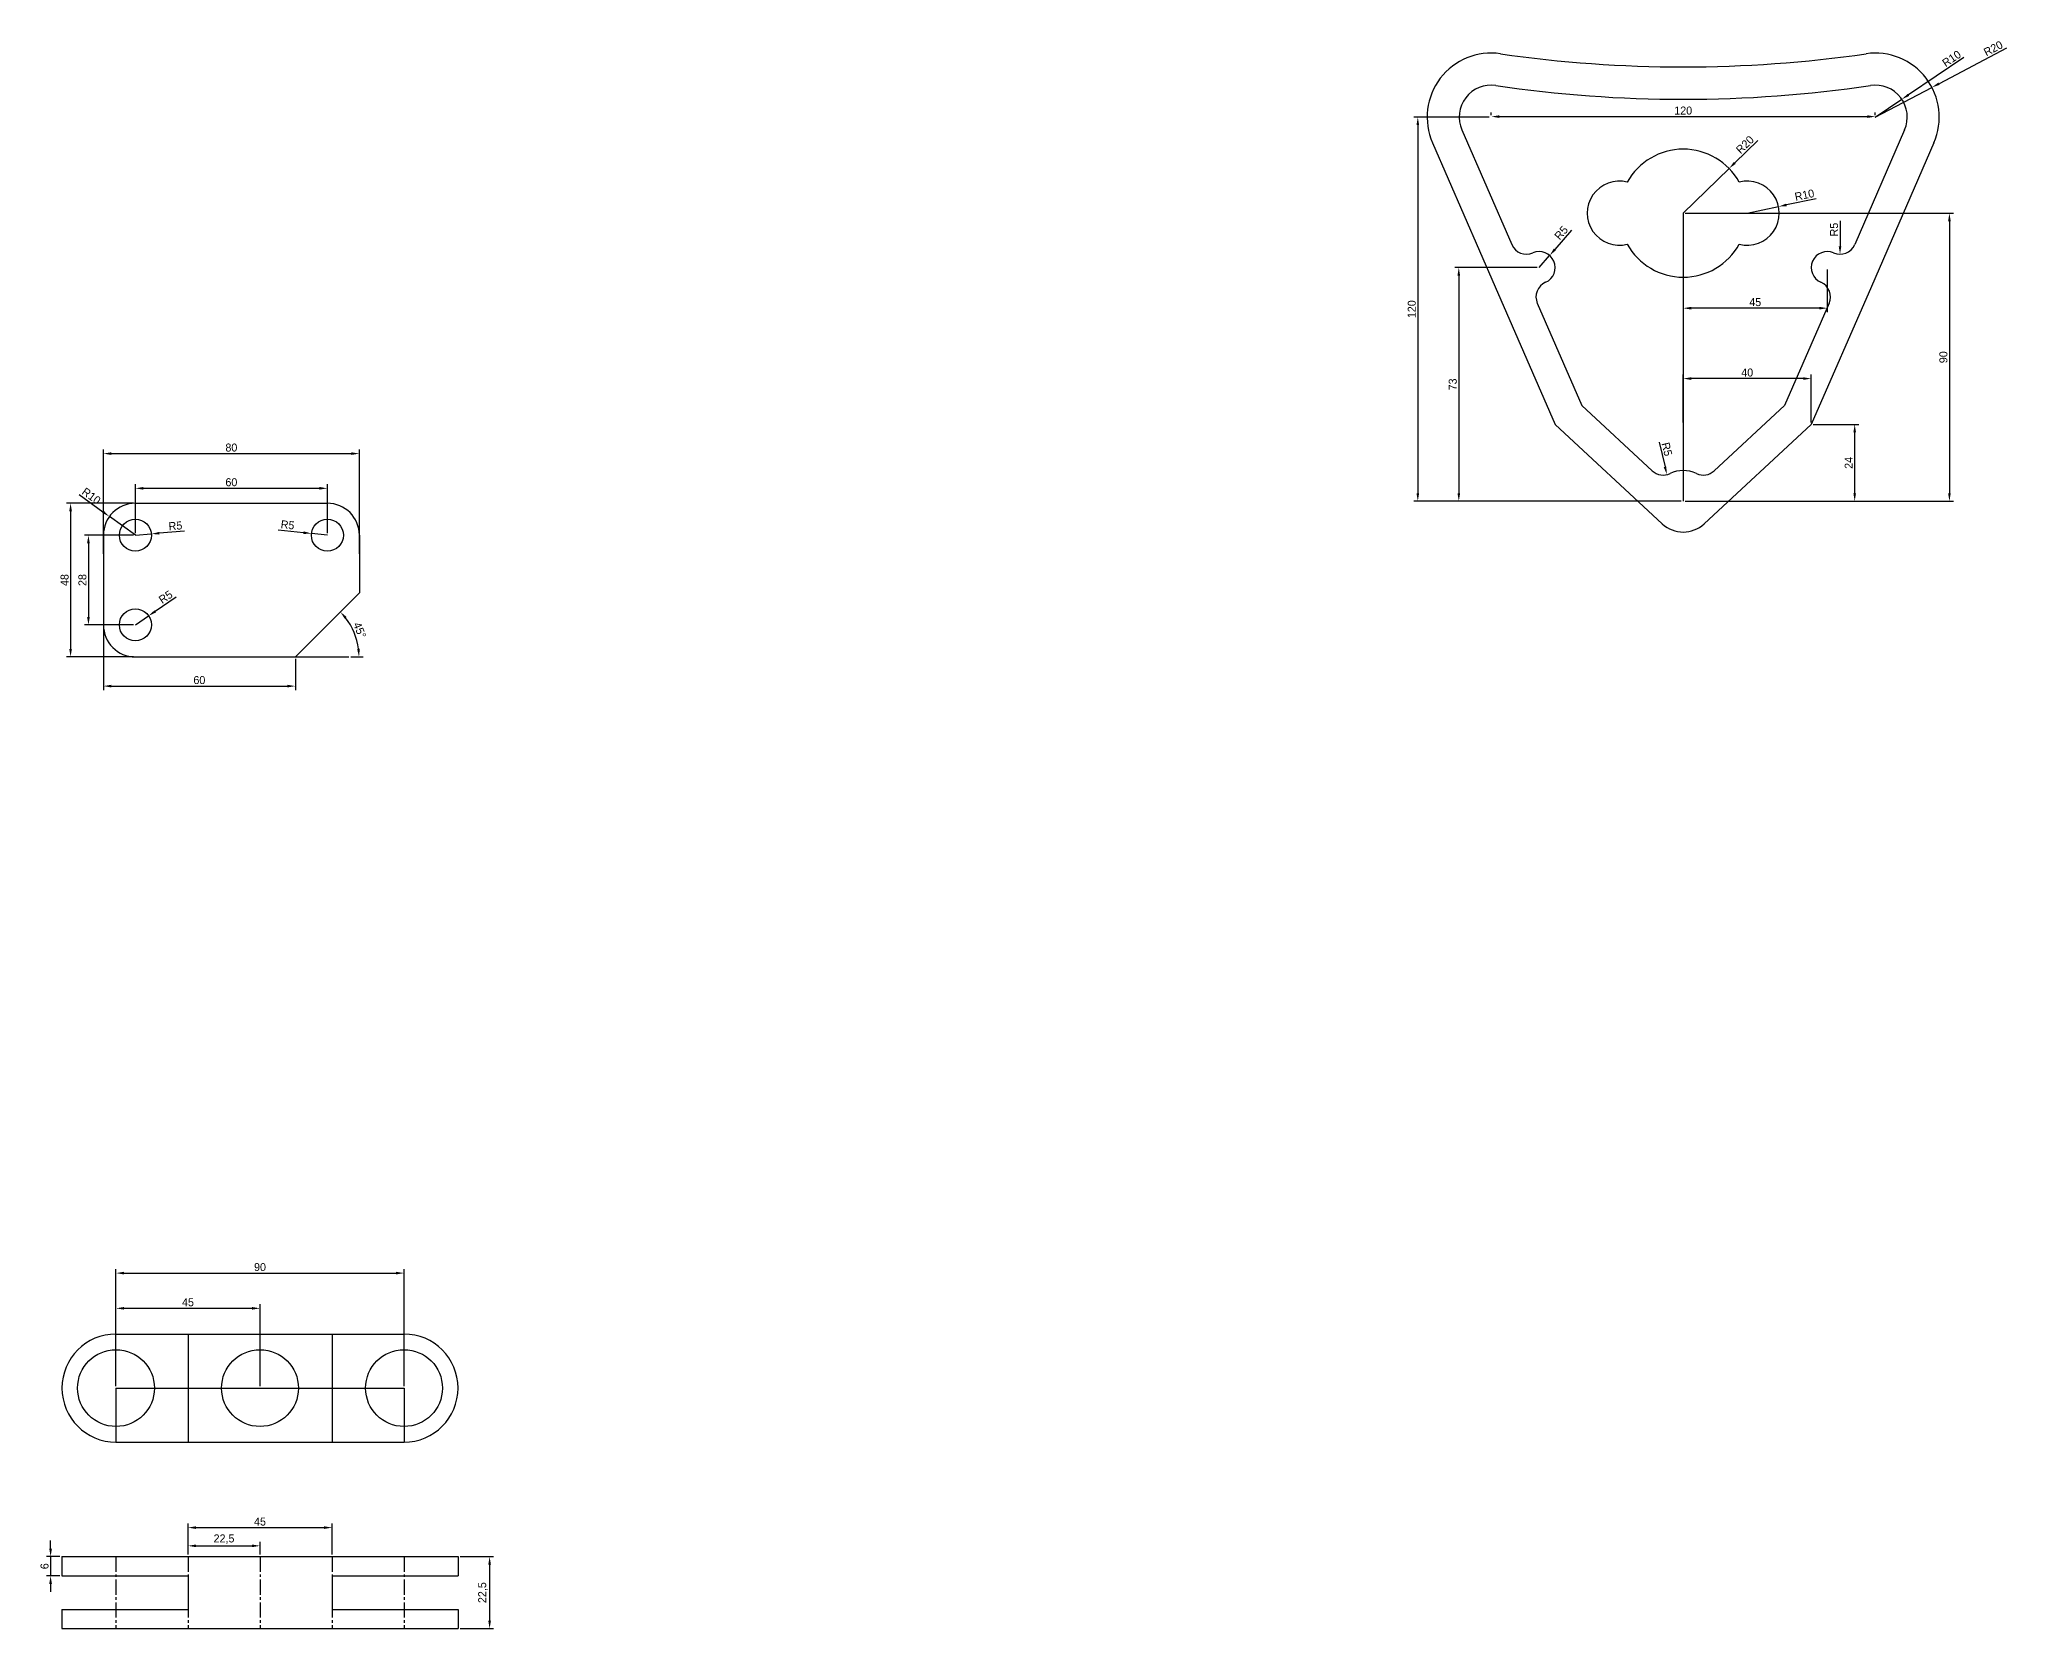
# Model space of a CAD drawing. Header units: millimetres. Extents: x -11614 to -3042, y 13178 to 15416.
# Drawn here: x -5839 to -5225, y 13410 to 13906 of the extents above; entities that cross this region are included whole.
import ezdxf

# ---------------------------------------------------------------- set-up
doc = ezdxf.new("R2010")
doc.units = ezdxf.units.MM
doc.header["$LTSCALE"] = 0.5
doc.header["$PDMODE"] = 34
doc.linetypes.add('CENTER2', pattern=[28.575, 19.05, -3.175, 3.175, -3.175])
doc.dimstyles.new('ISO-25', dxfattribs={"dimtxt": 2.5, "dimasz": 2.5, "dimexe": 1.25, "dimexo": 0.625, "dimtad": 1, "dimtxsty": 'Standard', "dimcen": 2.5, "dimadec": 0, "dimazin": 0, "dimtfac": 1, "dimtmove": 0, "dimatfit": 3, "dimfxl": 1, "dimarcsym": 0})

# ---------------------------------------------------------------- blocks, each defined once
blk = doc.blocks.new('*D184')
at = {"color": 0, "linetype": 'Continuous', "lineweight": -2, "transparency": 16777216}
for p, q in [((-5385.79, 13882.76), (-5385.79, 13883.56)), ((-5383.29, 13882.31), (-5268.29, 13882.31)), ((-5265.79, 13882.76), (-5265.79, 13883.56))]:
    blk.add_line(p, q, dxfattribs=at)
at = {"color": 0, "linetype": 'Continuous', "transparency": 16777216}
for points in [[(-5383.29, 13882.73), (-5383.29, 13881.9), (-5385.79, 13882.31)], [(-5268.29, 13882.73), (-5268.29, 13881.9), (-5265.79, 13882.31)]]:
    blk.add_solid(points, dxfattribs=at)
at = {"layer": 'Defpoints', "color": 0, "linetype": 'Continuous', "transparency": 16777216}
for p in [(-5385.79, 13882.14), (-5265.79, 13882.31), (-5265.79, 13882.14)]:
    blk.add_point(p, dxfattribs=at)
at = {"color": 0, "linetype": 'Continuous', "transparency": 16777216, "insert": (-5325.79, 13884.19), "char_height": 2.5, "attachment_point": 5}
blk.add_mtext('120', dxfattribs=at)
blk = doc.blocks.new('*D185')
at = {"color": 0, "linetype": 'Continuous', "lineweight": -2, "transparency": 16777216}
for p, q in [((-5386.41, 13882.14), (-5409.97, 13882.14)), ((-5408.72, 13879.64), (-5408.72, 13764.64)), ((-5326.41, 13762.14), (-5409.97, 13762.14))]:
    blk.add_line(p, q, dxfattribs=at)
at = {"color": 0, "linetype": 'Continuous', "transparency": 16777216}
for points in [[(-5409.14, 13879.64), (-5408.31, 13879.64), (-5408.72, 13882.14)], [(-5409.14, 13764.64), (-5408.31, 13764.64), (-5408.72, 13762.14)]]:
    blk.add_solid(points, dxfattribs=at)
at = {"layer": 'Defpoints', "color": 0, "linetype": 'Continuous', "transparency": 16777216}
for p in [(-5385.79, 13882.14), (-5408.72, 13762.14), (-5325.79, 13762.14)]:
    blk.add_point(p, dxfattribs=at)
at = {"color": 0, "linetype": 'Continuous', "transparency": 16777216, "insert": (-5410.6, 13822.14), "char_height": 2.5, "attachment_point": 5, "rotation": 90}
blk.add_mtext('120', dxfattribs=at)
blk = doc.blocks.new('*D186')
at = {"color": 0, "linetype": 'Continuous', "lineweight": -2, "transparency": 16777216}
for p, q in [((-5371.41, 13835.14), (-5397.16, 13835.14)), ((-5395.91, 13832.64), (-5395.91, 13764.64)), ((-5326.41, 13762.14), (-5397.16, 13762.14))]:
    blk.add_line(p, q, dxfattribs=at)
at = {"color": 0, "linetype": 'Continuous', "transparency": 16777216}
for points in [[(-5396.33, 13832.64), (-5395.5, 13832.64), (-5395.91, 13835.14)], [(-5396.33, 13764.64), (-5395.5, 13764.64), (-5395.91, 13762.14)]]:
    blk.add_solid(points, dxfattribs=at)
at = {"layer": 'Defpoints', "color": 0, "linetype": 'Continuous', "transparency": 16777216}
for p in [(-5370.79, 13835.14), (-5395.91, 13762.14), (-5325.79, 13762.14)]:
    blk.add_point(p, dxfattribs=at)
at = {"color": 0, "linetype": 'Continuous', "transparency": 16777216, "insert": (-5397.79, 13798.64), "char_height": 2.5, "attachment_point": 5, "rotation": 90}
blk.add_mtext('73', dxfattribs=at)
blk = doc.blocks.new('*D187')
at = {"color": 0, "linetype": 'Continuous', "lineweight": -2, "transparency": 16777216}
for p, q in [((-5285.16, 13786.14), (-5270.97, 13786.14)), ((-5272.22, 13764.64), (-5272.22, 13783.64)), ((-5325.16, 13762.14), (-5270.97, 13762.14))]:
    blk.add_line(p, q, dxfattribs=at)
at = {"color": 0, "linetype": 'Continuous', "transparency": 16777216}
for points in [[(-5272.63, 13783.64), (-5271.8, 13783.64), (-5272.22, 13786.14)], [(-5272.63, 13764.64), (-5271.8, 13764.64), (-5272.22, 13762.14)]]:
    blk.add_solid(points, dxfattribs=at)
at = {"layer": 'Defpoints', "color": 0, "linetype": 'Continuous', "transparency": 16777216}
for p in [(-5285.79, 13786.14), (-5272.22, 13786.14), (-5325.79, 13762.14)]:
    blk.add_point(p, dxfattribs=at)
at = {"color": 0, "linetype": 'Continuous', "transparency": 16777216, "insert": (-5274.09, 13774.14), "char_height": 2.5, "attachment_point": 5, "rotation": 90}
blk.add_mtext('24', dxfattribs=at)
blk = doc.blocks.new('*D188')
at = {"color": 0, "linetype": 'Continuous', "lineweight": -2, "transparency": 16777216}
for p, q in [((-5325.79, 13786.76), (-5325.79, 13801.71)), ((-5288.29, 13800.46), (-5323.29, 13800.46)), ((-5285.79, 13786.76), (-5285.79, 13801.71))]:
    blk.add_line(p, q, dxfattribs=at)
at = {"color": 0, "linetype": 'Continuous', "transparency": 16777216}
for points in [[(-5323.29, 13800.88), (-5323.29, 13800.05), (-5325.79, 13800.46)], [(-5288.29, 13800.88), (-5288.29, 13800.05), (-5285.79, 13800.46)]]:
    blk.add_solid(points, dxfattribs=at)
at = {"layer": 'Defpoints', "color": 0, "linetype": 'Continuous', "transparency": 16777216}
for p in [(-5325.79, 13800.46), (-5325.79, 13786.14), (-5285.79, 13786.14)]:
    blk.add_point(p, dxfattribs=at)
at = {"color": 0, "linetype": 'Continuous', "transparency": 16777216, "insert": (-5305.79, 13802.34), "char_height": 2.5, "attachment_point": 5}
blk.add_mtext('40', dxfattribs=at)
blk = doc.blocks.new('*D189')
at = {"color": 0, "linetype": 'Continuous', "lineweight": -2, "transparency": 16777216}
for p, q in [((-5325.79, 13834.51), (-5325.79, 13821.21)), ((-5280.79, 13834.51), (-5280.79, 13821.21)), ((-5283.29, 13822.46), (-5323.29, 13822.46))]:
    blk.add_line(p, q, dxfattribs=at)
at = {"color": 0, "linetype": 'Continuous', "transparency": 16777216}
for points in [[(-5323.29, 13822.88), (-5323.29, 13822.04), (-5325.79, 13822.46)], [(-5283.29, 13822.88), (-5283.29, 13822.04), (-5280.79, 13822.46)]]:
    blk.add_solid(points, dxfattribs=at)
at = {"layer": 'Defpoints', "color": 0, "linetype": 'Continuous', "transparency": 16777216}
for p in [(-5325.79, 13835.14), (-5280.79, 13835.14), (-5325.79, 13822.46)]:
    blk.add_point(p, dxfattribs=at)
at = {"color": 0, "linetype": 'Continuous', "transparency": 16777216, "insert": (-5303.29, 13824.34), "char_height": 2.5, "attachment_point": 5}
blk.add_mtext('45', dxfattribs=at)
blk = doc.blocks.new('*D190')
at = {"color": 0, "linetype": 'Continuous', "lineweight": -2, "transparency": 16777216}
for p, q in [((-5302.52, 13874.83), (-5309.68, 13867.85)), ((-5325.79, 13852.14), (-5311.47, 13866.1))]:
    blk.add_line(p, q, dxfattribs=at)
at = {"color": 0, "linetype": 'Continuous', "transparency": 16777216}
blk.add_solid([(-5309.97, 13868.14), (-5309.38, 13867.55), (-5311.47, 13866.1)], dxfattribs=at)
at = {"layer": 'Defpoints', "color": 0, "linetype": 'Continuous', "transparency": 16777216}
for p in [(-5311.47, 13866.1), (-5325.79, 13852.14)]:
    blk.add_point(p, dxfattribs=at)
at = {"color": 0, "linetype": 'Continuous', "transparency": 16777216, "insert": (-5306.51, 13873.55), "char_height": 2.5, "attachment_point": 5, "rotation": 44.27091}
blk.add_mtext('R20', dxfattribs=at)
blk = doc.blocks.new('*D191')
at = {"color": 0, "linetype": 'Continuous', "lineweight": -2, "transparency": 16777216}
for p, q in [((-5284.27, 13856.67), (-5293.55, 13854.71)), ((-5305.79, 13852.14), (-5296, 13854.2))]:
    blk.add_line(p, q, dxfattribs=at)
at = {"color": 0, "linetype": 'Continuous', "transparency": 16777216}
blk.add_solid([(-5293.64, 13855.12), (-5293.47, 13854.31), (-5296, 13854.2)], dxfattribs=at)
at = {"layer": 'Defpoints', "color": 0, "linetype": 'Continuous', "transparency": 16777216}
for p in [(-5305.79, 13852.14), (-5296, 13854.2)]:
    blk.add_point(p, dxfattribs=at)
at = {"color": 0, "linetype": 'Continuous', "transparency": 16777216, "insert": (-5287.91, 13857.82), "char_height": 2.5, "attachment_point": 5, "rotation": 11.87938}
blk.add_mtext('R10', dxfattribs=at)
blk = doc.blocks.new('*D192')
at = {"color": 0, "linetype": 'Continuous', "lineweight": -2, "transparency": 16777216}
for p, q in [((-5238.12, 13900.73), (-5255.41, 13889.11)), ((-5265.79, 13882.14), (-5257.49, 13887.72))]:
    blk.add_line(p, q, dxfattribs=at)
at = {"color": 0, "linetype": 'Continuous', "transparency": 16777216}
blk.add_solid([(-5255.64, 13889.46), (-5255.18, 13888.77), (-5257.49, 13887.72)], dxfattribs=at)
at = {"layer": 'Defpoints', "color": 0, "linetype": 'Continuous', "transparency": 16777216}
for p in [(-5257.49, 13887.72), (-5265.79, 13882.14)]:
    blk.add_point(p, dxfattribs=at)
at = {"color": 0, "linetype": 'Continuous', "transparency": 16777216, "insert": (-5241.93, 13900.43), "char_height": 2.5, "attachment_point": 5, "rotation": 33.89906}
blk.add_mtext('R10', dxfattribs=at)
blk = doc.blocks.new('*D193')
at = {"color": 0, "linetype": 'Continuous', "lineweight": -2, "transparency": 16777216}
for p, q in [((-5224.73, 13903.7), (-5245.87, 13892.6)), ((-5265.79, 13882.14), (-5248.08, 13891.44))]:
    blk.add_line(p, q, dxfattribs=at)
at = {"color": 0, "linetype": 'Continuous', "transparency": 16777216}
blk.add_solid([(-5246.06, 13892.97), (-5245.67, 13892.23), (-5248.08, 13891.44)], dxfattribs=at)
at = {"layer": 'Defpoints', "color": 0, "linetype": 'Continuous', "transparency": 16777216}
for p in [(-5248.08, 13891.44), (-5265.79, 13882.14)]:
    blk.add_point(p, dxfattribs=at)
at = {"color": 0, "linetype": 'Continuous', "transparency": 16777216, "insert": (-5228.93, 13903.61), "char_height": 2.5, "attachment_point": 5, "rotation": 27.70526}
blk.add_mtext('R20', dxfattribs=at)
blk = doc.blocks.new('*D194')
at = {"color": 0, "linetype": 'Continuous', "lineweight": -2, "transparency": 16777216}
blk.add_line((-5276.8, 13849.73), (-5276.8, 13841.81), dxfattribs=at)
at = {"color": 0, "linetype": 'Continuous', "transparency": 16777216}
blk.add_solid([(-5277.21, 13841.81), (-5276.38, 13841.81), (-5276.8, 13839.31)], dxfattribs=at)
at = {"layer": 'Defpoints', "color": 0, "linetype": 'Continuous', "transparency": 16777216}
for p in [(-5276.8, 13844.31), (-5276.8, 13839.31)]:
    blk.add_point(p, dxfattribs=at)
at = {"color": 0, "linetype": 'Continuous', "transparency": 16777216, "insert": (-5278.67, 13847.02), "char_height": 2.5, "attachment_point": 5, "rotation": 90}
blk.add_mtext('R5', dxfattribs=at)
blk = doc.blocks.new('*D195')
at = {"color": 0, "linetype": 'Continuous', "lineweight": -2, "transparency": 16777216}
blk.add_line((-5333.35, 13780.59), (-5331.48, 13772.9), dxfattribs=at)
at = {"color": 0, "linetype": 'Continuous', "transparency": 16777216}
blk.add_solid([(-5331.08, 13772.99), (-5331.89, 13772.8), (-5330.89, 13770.47)], dxfattribs=at)
at = {"layer": 'Defpoints', "color": 0, "linetype": 'Continuous', "transparency": 16777216}
for p in [(-5332.07, 13775.33), (-5330.89, 13770.47)]:
    blk.add_point(p, dxfattribs=at)
at = {"color": 0, "linetype": 'Continuous', "transparency": 16777216, "insert": (-5330.89, 13778.4), "char_height": 2.5, "attachment_point": 5, "rotation": 283.66115}
blk.add_mtext('R5', dxfattribs=at)
blk = doc.blocks.new('*D196')
at = {"color": 0, "linetype": 'Continuous', "lineweight": -2, "transparency": 16777216}
for p, q in [((-5360.72, 13846.82), (-5365.89, 13840.82)), ((-5370.79, 13835.14), (-5367.52, 13838.93))]:
    blk.add_line(p, q, dxfattribs=at)
at = {"color": 0, "linetype": 'Continuous', "transparency": 16777216}
blk.add_solid([(-5366.21, 13841.09), (-5365.57, 13840.55), (-5367.52, 13838.93)], dxfattribs=at)
at = {"layer": 'Defpoints', "color": 0, "linetype": 'Continuous', "transparency": 16777216}
for p in [(-5367.52, 13838.93), (-5370.79, 13835.14)]:
    blk.add_point(p, dxfattribs=at)
at = {"color": 0, "linetype": 'Continuous', "transparency": 16777216, "insert": (-5363.91, 13845.99), "char_height": 2.5, "attachment_point": 5, "rotation": 49.24409}
blk.add_mtext('R5', dxfattribs=at)
blk = doc.blocks.new('*D197')
at = {"color": 0, "linetype": 'Continuous', "lineweight": -2, "transparency": 16777216}
for p, q in [((-5325.16, 13852.14), (-5241.36, 13852.14)), ((-5242.61, 13849.64), (-5242.61, 13764.64)), ((-5325.16, 13762.14), (-5241.36, 13762.14))]:
    blk.add_line(p, q, dxfattribs=at)
at = {"color": 0, "linetype": 'Continuous', "transparency": 16777216}
for points in [[(-5243.03, 13849.64), (-5242.2, 13849.64), (-5242.61, 13852.14)], [(-5243.03, 13764.64), (-5242.2, 13764.64), (-5242.61, 13762.14)]]:
    blk.add_solid(points, dxfattribs=at)
at = {"layer": 'Defpoints', "color": 0, "linetype": 'Continuous', "transparency": 16777216}
for p in [(-5325.79, 13852.14), (-5325.79, 13762.14), (-5242.61, 13762.14)]:
    blk.add_point(p, dxfattribs=at)
at = {"color": 0, "linetype": 'Continuous', "transparency": 16777216, "insert": (-5244.49, 13807.14), "char_height": 2.5, "attachment_point": 5, "rotation": 90}
blk.add_mtext('90', dxfattribs=at)
blk = doc.blocks.new('*D245')
at = {"color": 0, "linetype": 'Continuous', "lineweight": -2, "ltscale": 0.5, "transparency": 16777216}
for p, q in [((-5796.67, 13732.19), (-5803.22, 13727.74)), ((-5809.42, 13723.52), (-5805.28, 13726.33))]:
    blk.add_line(p, q, dxfattribs=at)
at = {"color": 0, "linetype": 'Continuous', "ltscale": 0.5, "transparency": 16777216}
blk.add_solid([(-5803.45, 13728.08), (-5802.98, 13727.39), (-5805.28, 13726.33)], dxfattribs=at)
at = {"layer": 'Defpoints', "color": 0, "linetype": 'Continuous', "ltscale": 0.5, "transparency": 16777216}
for p in [(-5805.28, 13726.33), (-5809.42, 13723.52)]:
    blk.add_point(p, dxfattribs=at)
at = {"color": 0, "linetype": 'Continuous', "ltscale": 0.5, "transparency": 16777216, "insert": (-5799.96, 13732.22), "char_height": 2.5, "attachment_point": 5, "rotation": 34.20288}
blk.add_mtext('R5', dxfattribs=at)
blk = doc.blocks.new('*D242')
at = {"color": 0, "linetype": 'Continuous', "lineweight": -2, "ltscale": 0.5, "transparency": 16777216}
for p, q in [((-5809.42, 13751.52), (-5804.44, 13751.94)), ((-5794.06, 13752.81), (-5801.95, 13752.15))]:
    blk.add_line(p, q, dxfattribs=at)
at = {"color": 0, "linetype": 'Continuous', "ltscale": 0.5, "transparency": 16777216}
blk.add_solid([(-5801.98, 13752.56), (-5801.91, 13751.73), (-5804.44, 13751.94)], dxfattribs=at)
at = {"layer": 'Defpoints', "color": 0, "linetype": 'Continuous', "ltscale": 0.5, "transparency": 16777216}
for p in [(-5809.42, 13751.52), (-5804.44, 13751.94)]:
    blk.add_point(p, dxfattribs=at)
at = {"color": 0, "linetype": 'Continuous', "ltscale": 0.5, "transparency": 16777216, "insert": (-5796.91, 13754.45), "char_height": 2.5, "attachment_point": 5, "rotation": 4.77927}
blk.add_mtext('R5', dxfattribs=at)
blk = doc.blocks.new('*D243')
at = {"color": 0, "linetype": 'Continuous', "lineweight": -2, "ltscale": 0.5, "transparency": 16777216}
for p, q in [((-5764.75, 13753.18), (-5756.88, 13752.33)), ((-5749.42, 13751.52), (-5754.39, 13752.06))]:
    blk.add_line(p, q, dxfattribs=at)
at = {"color": 0, "linetype": 'Continuous', "ltscale": 0.5, "transparency": 16777216}
blk.add_solid([(-5756.83, 13752.74), (-5756.92, 13751.91), (-5754.39, 13752.06)], dxfattribs=at)
at = {"layer": 'Defpoints', "color": 0, "linetype": 'Continuous', "ltscale": 0.5, "transparency": 16777216}
for p in [(-5754.39, 13752.06), (-5749.42, 13751.52)]:
    blk.add_point(p, dxfattribs=at)
at = {"color": 0, "linetype": 'Continuous', "ltscale": 0.5, "transparency": 16777216, "insert": (-5761.85, 13754.75), "char_height": 2.5, "attachment_point": 5, "rotation": 353.8429}
blk.add_mtext('R5', dxfattribs=at)
blk = doc.blocks.new('*D244')
at = {"color": 0, "linetype": 'Continuous', "lineweight": -2, "ltscale": 0.5, "transparency": 16777216}
for p, q in [((-5826.98, 13764.22), (-5819.55, 13758.85)), ((-5809.42, 13751.52), (-5817.52, 13757.38))]:
    blk.add_line(p, q, dxfattribs=at)
at = {"color": 0, "linetype": 'Continuous', "ltscale": 0.5, "transparency": 16777216}
blk.add_solid([(-5819.3, 13759.18), (-5819.79, 13758.51), (-5817.52, 13757.38)], dxfattribs=at)
at = {"layer": 'Defpoints', "color": 0, "linetype": 'Continuous', "ltscale": 0.5, "transparency": 16777216}
for p in [(-5817.52, 13757.38), (-5809.42, 13751.52)]:
    blk.add_point(p, dxfattribs=at)
at = {"color": 0, "linetype": 'Continuous', "ltscale": 0.5, "transparency": 16777216, "insert": (-5823.18, 13763.78), "char_height": 2.5, "attachment_point": 5, "rotation": 324.12961}
blk.add_mtext('R10', dxfattribs=at)
blk = doc.blocks.new('*D246')
at = {"color": 0, "linetype": 'Continuous', "lineweight": -2, "ltscale": 0.5, "transparency": 16777216}
for p, q in [((-5809.42, 13752.15), (-5809.42, 13767.43)), ((-5806.92, 13766.18), (-5751.92, 13766.18)), ((-5749.42, 13752.15), (-5749.42, 13767.43))]:
    blk.add_line(p, q, dxfattribs=at)
at = {"color": 0, "linetype": 'Continuous', "ltscale": 0.5, "transparency": 16777216}
for points in [[(-5806.92, 13766.6), (-5806.92, 13765.76), (-5809.42, 13766.18)], [(-5751.92, 13766.6), (-5751.92, 13765.76), (-5749.42, 13766.18)]]:
    blk.add_solid(points, dxfattribs=at)
at = {"layer": 'Defpoints', "color": 0, "linetype": 'Continuous', "ltscale": 0.5, "transparency": 16777216}
for p in [(-5749.42, 13766.18), (-5809.42, 13751.52), (-5749.42, 13751.52)]:
    blk.add_point(p, dxfattribs=at)
at = {"color": 0, "linetype": 'Continuous', "ltscale": 0.5, "transparency": 16777216, "insert": (-5779.42, 13768.06), "char_height": 2.5, "attachment_point": 5}
blk.add_mtext('60', dxfattribs=at)
blk = doc.blocks.new('*D247')
at = {"color": 0, "linetype": 'Continuous', "lineweight": -2, "ltscale": 0.5, "transparency": 16777216}
for p, q in [((-5819.42, 13745.73), (-5819.42, 13778.28)), ((-5816.92, 13777.03), (-5741.92, 13777.03)), ((-5739.42, 13745.73), (-5739.42, 13778.28))]:
    blk.add_line(p, q, dxfattribs=at)
at = {"color": 0, "linetype": 'Continuous', "ltscale": 0.5, "transparency": 16777216}
for points in [[(-5816.92, 13777.44), (-5816.92, 13776.61), (-5819.42, 13777.03)], [(-5741.92, 13777.44), (-5741.92, 13776.61), (-5739.42, 13777.03)]]:
    blk.add_solid(points, dxfattribs=at)
at = {"layer": 'Defpoints', "color": 0, "linetype": 'Continuous', "ltscale": 0.5, "transparency": 16777216}
for p in [(-5739.42, 13777.03), (-5819.42, 13745.11), (-5739.42, 13745.11)]:
    blk.add_point(p, dxfattribs=at)
at = {"color": 0, "linetype": 'Continuous', "ltscale": 0.5, "transparency": 16777216, "insert": (-5779.42, 13778.9), "char_height": 2.5, "attachment_point": 5}
blk.add_mtext('80', dxfattribs=at)
blk = doc.blocks.new('*D248')
at = {"color": 0, "linetype": 'Continuous', "lineweight": -2, "ltscale": 0.5, "transparency": 16777216}
for p, q in [((-5810.04, 13751.52), (-5825.33, 13751.52)), ((-5824.08, 13749.02), (-5824.08, 13726.02)), ((-5810.04, 13723.52), (-5825.33, 13723.52))]:
    blk.add_line(p, q, dxfattribs=at)
at = {"color": 0, "linetype": 'Continuous', "ltscale": 0.5, "transparency": 16777216}
for points in [[(-5824.5, 13749.02), (-5823.66, 13749.02), (-5824.08, 13751.52)], [(-5824.5, 13726.02), (-5823.66, 13726.02), (-5824.08, 13723.52)]]:
    blk.add_solid(points, dxfattribs=at)
at = {"layer": 'Defpoints', "color": 0, "linetype": 'Continuous', "ltscale": 0.5, "transparency": 16777216}
for p in [(-5809.42, 13751.52), (-5824.08, 13723.52), (-5809.42, 13723.52)]:
    blk.add_point(p, dxfattribs=at)
at = {"color": 0, "linetype": 'Continuous', "ltscale": 0.5, "transparency": 16777216, "insert": (-5825.95, 13737.52), "char_height": 2.5, "attachment_point": 5, "rotation": 90}
blk.add_mtext('28', dxfattribs=at)
blk = doc.blocks.new('*D249')
at = {"color": 0, "linetype": 'Continuous', "lineweight": -2, "ltscale": 0.5, "transparency": 16777216}
for p, q in [((-5819.42, 13722.9), (-5819.42, 13703.13)), ((-5759.42, 13712.9), (-5759.42, 13703.13)), ((-5816.92, 13704.38), (-5761.92, 13704.38))]:
    blk.add_line(p, q, dxfattribs=at)
at = {"color": 0, "linetype": 'Continuous', "ltscale": 0.5, "transparency": 16777216}
for points in [[(-5816.92, 13704.8), (-5816.92, 13703.97), (-5819.42, 13704.38)], [(-5761.92, 13704.8), (-5761.92, 13703.97), (-5759.42, 13704.38)]]:
    blk.add_solid(points, dxfattribs=at)
at = {"layer": 'Defpoints', "color": 0, "linetype": 'Continuous', "ltscale": 0.5, "transparency": 16777216}
for p in [(-5819.42, 13723.52), (-5759.42, 13713.52), (-5759.42, 13704.38)]:
    blk.add_point(p, dxfattribs=at)
at = {"color": 0, "linetype": 'Continuous', "ltscale": 0.5, "transparency": 16777216, "insert": (-5789.42, 13706.26), "char_height": 2.5, "attachment_point": 5}
blk.add_mtext('60', dxfattribs=at)
blk = doc.blocks.new('*D250')
at = {"color": 0, "linetype": 'Continuous', "lineweight": -2, "ltscale": 0.5, "transparency": 16777216}
for p, q in [((-5810.04, 13761.52), (-5830.91, 13761.52)), ((-5829.66, 13759.02), (-5829.66, 13716.02)), ((-5810.04, 13713.52), (-5830.91, 13713.52))]:
    blk.add_line(p, q, dxfattribs=at)
at = {"color": 0, "linetype": 'Continuous', "ltscale": 0.5, "transparency": 16777216}
for points in [[(-5830.07, 13759.02), (-5829.24, 13759.02), (-5829.66, 13761.52)], [(-5830.07, 13716.02), (-5829.24, 13716.02), (-5829.66, 13713.52)]]:
    blk.add_solid(points, dxfattribs=at)
at = {"layer": 'Defpoints', "color": 0, "linetype": 'Continuous', "ltscale": 0.5, "transparency": 16777216}
for p in [(-5809.42, 13761.52), (-5829.66, 13713.52), (-5809.42, 13713.52)]:
    blk.add_point(p, dxfattribs=at)
at = {"color": 0, "linetype": 'Continuous', "ltscale": 0.5, "transparency": 16777216, "insert": (-5831.53, 13737.52), "char_height": 2.5, "attachment_point": 5, "rotation": 90}
blk.add_mtext('48', dxfattribs=at)
blk = doc.blocks.new('*D251')
at = {"color": 0, "linetype": 'Continuous', "lineweight": -2, "ltscale": 0.5, "transparency": 16777216}
blk.add_line((-5742.13, 13713.52), (-5738.29, 13713.52), dxfattribs=at)
blk.add_arc((-5759.42, 13713.52), 19.88, 7.21104, 37.78896, dxfattribs=at)
at = {"color": 0, "linetype": 'Continuous', "ltscale": 0.5, "transparency": 16777216}
for points in [[(-5744.02, 13725.43), (-5743.4, 13725.98), (-5745.36, 13727.58)], [(-5739.28, 13716.04), (-5740.12, 13715.99), (-5739.54, 13713.52)]]:
    blk.add_solid(points, dxfattribs=at)
at = {"layer": 'Defpoints', "color": 0, "linetype": 'Continuous', "ltscale": 0.5, "transparency": 16777216}
for p in [(-5739.42, 13733.52), (-5740.22, 13718.67), (-5759.42, 13713.52), (-5759.42, 13713.52), (-5742.76, 13713.52)]:
    blk.add_point(p, dxfattribs=at)
at = {"color": 0, "linetype": 'Continuous', "ltscale": 0.5, "transparency": 16777216, "insert": (-5739.32, 13721.85), "char_height": 2.5, "attachment_point": 5, "rotation": 292.5}
blk.add_mtext('45°', dxfattribs=at)
blk = doc.blocks.new('*D252')
at = {"color": 0, "linetype": 'Continuous', "lineweight": -2, "ltscale": 0.5, "transparency": 16777216}
for p, q in [((-5815.47, 13485.69), (-5815.47, 13511.24)), ((-5770.47, 13485.69), (-5770.47, 13511.24)), ((-5812.97, 13509.99), (-5772.97, 13509.99))]:
    blk.add_line(p, q, dxfattribs=at)
at = {"color": 0, "linetype": 'Continuous', "ltscale": 0.5, "transparency": 16777216}
for points in [[(-5812.97, 13510.41), (-5812.97, 13509.58), (-5815.47, 13509.99)], [(-5772.97, 13510.41), (-5772.97, 13509.58), (-5770.47, 13509.99)]]:
    blk.add_solid(points, dxfattribs=at)
at = {"layer": 'Defpoints', "color": 0, "linetype": 'Continuous', "ltscale": 0.5, "transparency": 16777216}
for p in [(-5770.47, 13509.99), (-5815.47, 13485.07), (-5770.47, 13485.07)]:
    blk.add_point(p, dxfattribs=at)
at = {"color": 0, "linetype": 'Continuous', "ltscale": 0.5, "transparency": 16777216, "insert": (-5792.97, 13511.87), "char_height": 2.5, "attachment_point": 5}
blk.add_mtext('45', dxfattribs=at)
blk = doc.blocks.new('*D253')
at = {"color": 0, "linetype": 'Continuous', "lineweight": -2, "ltscale": 0.5, "transparency": 16777216}
for p, q in [((-5815.47, 13485.69), (-5815.47, 13522.25)), ((-5812.97, 13521), (-5727.97, 13521)), ((-5725.47, 13485.69), (-5725.47, 13522.25))]:
    blk.add_line(p, q, dxfattribs=at)
at = {"color": 0, "linetype": 'Continuous', "ltscale": 0.5, "transparency": 16777216}
for points in [[(-5812.97, 13521.41), (-5812.97, 13520.58), (-5815.47, 13521)], [(-5727.97, 13521.41), (-5727.97, 13520.58), (-5725.47, 13521)]]:
    blk.add_solid(points, dxfattribs=at)
at = {"layer": 'Defpoints', "color": 0, "linetype": 'Continuous', "ltscale": 0.5, "transparency": 16777216}
for p in [(-5725.47, 13521), (-5815.47, 13485.07), (-5725.47, 13485.07)]:
    blk.add_point(p, dxfattribs=at)
at = {"color": 0, "linetype": 'Continuous', "ltscale": 0.5, "transparency": 16777216, "insert": (-5770.47, 13522.87), "char_height": 2.5, "attachment_point": 5}
blk.add_mtext('90', dxfattribs=at)
blk = doc.blocks.new('*D254')
at = {"color": 0, "linetype": 'Continuous', "lineweight": -2, "ltscale": 0.5, "transparency": 16777216}
for p, q in [((-5792.97, 13433.04), (-5792.97, 13442.72)), ((-5790.47, 13441.47), (-5750.47, 13441.47)), ((-5747.97, 13433.04), (-5747.97, 13442.72))]:
    blk.add_line(p, q, dxfattribs=at)
at = {"color": 0, "linetype": 'Continuous', "ltscale": 0.5, "transparency": 16777216}
for points in [[(-5790.47, 13441.89), (-5790.47, 13441.06), (-5792.97, 13441.47)], [(-5750.47, 13441.89), (-5750.47, 13441.06), (-5747.97, 13441.47)]]:
    blk.add_solid(points, dxfattribs=at)
at = {"layer": 'Defpoints', "color": 0, "linetype": 'Continuous', "ltscale": 0.5, "transparency": 16777216}
for p in [(-5747.97, 13441.47), (-5792.97, 13432.41), (-5747.97, 13432.41)]:
    blk.add_point(p, dxfattribs=at)
at = {"color": 0, "linetype": 'Continuous', "ltscale": 0.5, "transparency": 16777216, "insert": (-5770.47, 13443.35), "char_height": 2.5, "attachment_point": 5}
blk.add_mtext('45', dxfattribs=at)
blk = doc.blocks.new('*D255')
at = {"color": 0, "linetype": 'Continuous', "lineweight": -2, "ltscale": 0.5, "transparency": 16777216}
for p, q in [((-5792.97, 13433.04), (-5792.97, 13437.04)), ((-5770.47, 13433.04), (-5770.47, 13437.04)), ((-5790.47, 13435.79), (-5772.97, 13435.79))]:
    blk.add_line(p, q, dxfattribs=at)
at = {"color": 0, "linetype": 'Continuous', "ltscale": 0.5, "transparency": 16777216}
for points in [[(-5790.47, 13436.2), (-5790.47, 13435.37), (-5792.97, 13435.79)], [(-5772.97, 13436.2), (-5772.97, 13435.37), (-5770.47, 13435.79)]]:
    blk.add_solid(points, dxfattribs=at)
at = {"layer": 'Defpoints', "color": 0, "linetype": 'Continuous', "ltscale": 0.5, "transparency": 16777216}
for p in [(-5792.97, 13432.41), (-5770.47, 13435.79), (-5770.47, 13432.41)]:
    blk.add_point(p, dxfattribs=at)
at = {"color": 0, "linetype": 'Continuous', "ltscale": 0.5, "transparency": 16777216, "insert": (-5781.72, 13437.87), "char_height": 2.5, "attachment_point": 5}
blk.add_mtext('22,5', dxfattribs=at)
blk = doc.blocks.new('*D256')
at = {"color": 0, "linetype": 'Continuous', "lineweight": -2, "ltscale": 0.5, "transparency": 16777216}
for p, q in [((-5707.97, 13432.41), (-5697.48, 13432.41)), ((-5698.73, 13429.91), (-5698.73, 13412.41)), ((-5707.97, 13409.91), (-5697.48, 13409.91))]:
    blk.add_line(p, q, dxfattribs=at)
at = {"color": 0, "linetype": 'Continuous', "ltscale": 0.5, "transparency": 16777216}
for points in [[(-5699.15, 13429.91), (-5698.32, 13429.91), (-5698.73, 13432.41)], [(-5699.15, 13412.41), (-5698.32, 13412.41), (-5698.73, 13409.91)]]:
    blk.add_solid(points, dxfattribs=at)
at = {"layer": 'Defpoints', "color": 0, "linetype": 'Continuous', "ltscale": 0.5, "transparency": 16777216}
for p in [(-5708.59, 13432.41), (-5708.59, 13409.91), (-5698.73, 13409.91)]:
    blk.add_point(p, dxfattribs=at)
at = {"color": 0, "linetype": 'Continuous', "ltscale": 0.5, "transparency": 16777216, "insert": (-5700.82, 13421.16), "char_height": 2.5, "attachment_point": 5, "rotation": 90}
blk.add_mtext('22,5', dxfattribs=at)
blk = doc.blocks.new('*D257')
at = {"color": 0, "linetype": 'Continuous', "lineweight": -2, "ltscale": 0.5, "transparency": 16777216}
for p, q in [((-5835.9, 13434.91), (-5835.9, 13437.41)), ((-5832.98, 13432.41), (-5837.15, 13432.41)), ((-5835.9, 13432.41), (-5835.9, 13426.41)), ((-5832.98, 13426.41), (-5837.15, 13426.41)), ((-5835.9, 13423.91), (-5835.9, 13421.41))]:
    blk.add_line(p, q, dxfattribs=at)
at = {"color": 0, "linetype": 'Continuous', "ltscale": 0.5, "transparency": 16777216}
for points in [[(-5836.32, 13434.91), (-5835.49, 13434.91), (-5835.9, 13432.41)], [(-5836.32, 13423.91), (-5835.49, 13423.91), (-5835.9, 13426.41)]]:
    blk.add_solid(points, dxfattribs=at)
at = {"layer": 'Defpoints', "color": 0, "linetype": 'Continuous', "ltscale": 0.5, "transparency": 16777216}
for p in [(-5832.35, 13432.41), (-5835.9, 13426.41), (-5832.35, 13426.41)]:
    blk.add_point(p, dxfattribs=at)
at = {"color": 0, "linetype": 'Continuous', "ltscale": 0.5, "transparency": 16777216, "insert": (-5837.78, 13429.41), "char_height": 2.5, "attachment_point": 5, "rotation": 90}
blk.add_mtext('6', dxfattribs=at)

msp = doc.modelspace()

# ---------------------------------------------------------------- linework, layer by layer
at = {"linetype": 'Continuous'}
for p, q in [((-5404.126, 13874.159), (-5384.551, 13829.177)), ((-5394.956, 13878.149), (-5379.362, 13842.314)), ((-5256.617, 13878.149), (-5272.212, 13842.314)), ((-5247.448, 13874.159), (-5267.002, 13829.226)), ((-5325.787, 13852.14), (-5325.787, 13762.14)), ((-5384.551, 13829.177), (-5365.787, 13786.14)), ((-5267.002, 13829.226), (-5285.787, 13786.14)), ((-5371.374, 13823.975), (-5357.455, 13792.051)), ((-5280.201, 13823.975), (-5294.119, 13792.051)), ((-5357.455, 13792.051), (-5335.472, 13771.66)), ((-5294.119, 13792.051), (-5316.101, 13771.66)), ((-5365.787, 13786.14), (-5332.32, 13755.096)), ((-5285.787, 13786.14), (-5319.253, 13755.096))]:
    msp.add_line(p, q, dxfattribs=at)
at = {"color": 0, "linetype": 'Continuous', "ltscale": 0.5}
for p, q in [((-5809.419, 13761.522), (-5749.419, 13761.522)), ((-5819.419, 13751.522), (-5819.419, 13723.522)), ((-5739.419, 13751.522), (-5739.419, 13733.522)), ((-5759.419, 13713.522), (-5739.419, 13733.522)), ((-5809.419, 13713.522), (-5759.419, 13713.522)), ((-5759.419, 13713.522), (-5759.419, 13713.522)), ((-5759.419, 13713.522), (-5742.757, 13713.522)), ((-5815.472, 13501.949), (-5725.472, 13501.949)), ((-5792.972, 13501.949), (-5792.972, 13468.189)), ((-5747.972, 13501.949), (-5747.972, 13468.189)), ((-5815.472, 13485.069), (-5725.472, 13485.069)), ((-5815.472, 13485.069), (-5815.472, 13468.189)), ((-5725.472, 13485.069), (-5725.472, 13468.189)), ((-5815.472, 13468.189), (-5725.472, 13468.189)), ((-5832.352, 13432.411), (-5832.352, 13426.411)), ((-5832.352, 13432.411), (-5708.592, 13432.411)), ((-5708.592, 13432.411), (-5708.592, 13426.411)), ((-5832.352, 13426.411), (-5792.972, 13426.411)), ((-5792.972, 13426.411), (-5792.972, 13415.911)), ((-5747.972, 13426.411), (-5747.972, 13415.911)), ((-5747.972, 13426.411), (-5708.592, 13426.411)), ((-5832.352, 13415.911), (-5792.972, 13415.911)), ((-5832.352, 13415.911), (-5832.352, 13409.911)), ((-5747.972, 13415.911), (-5708.592, 13415.911)), ((-5708.592, 13415.911), (-5708.592, 13409.911)), ((-5832.352, 13409.911), (-5708.592, 13409.911))]:
    msp.add_line(p, q, dxfattribs=at)
at = {"color": 0, "linetype": 'CENTER2', "ltscale": 0.5}
for p, q in [((-5815.472, 13432.411), (-5815.472, 13409.911)), ((-5792.972, 13432.411), (-5792.972, 13409.911)), ((-5770.472, 13432.411), (-5770.472, 13409.911)), ((-5747.972, 13432.411), (-5747.972, 13409.911)), ((-5725.472, 13432.411), (-5725.472, 13409.911))]:
    msp.add_line(p, q, dxfattribs=at)
at = {"color": 0, "linetype": 'Continuous', "ltscale": 0.5}
for centre, radius in [((-5809.419, 13751.522), 5), ((-5749.419, 13751.522), 5), ((-5809.419, 13723.522), 5), ((-5815.472, 13485.069), 12), ((-5770.472, 13485.069), 12), ((-5725.472, 13485.069), 12)]:
    msp.add_circle(centre, radius, dxfattribs=at)
at = {"linetype": 'Continuous'}
for centre, radius, start, end in [((-5385.787, 13882.14), 20, 81.786789, 203.517224), ((-5325.787, 14297.832), 400, 261.786789, 278.213211), ((-5265.787, 13882.14), 20, 336.482129, 98.213211), ((-5385.787, 13882.14), 10, 81.585032, 203.517224), ((-5325.787, 14287.726), 400, 261.585032, 278.414968), ((-5265.787, 13882.14), 10, 336.482129, 98.414968), ((-5325.787, 13852.14), 20, 28.955024, 151.044976), ((-5345.787, 13852.14), 10, 75.522488, 284.477512), ((-5305.787, 13852.14), 10, 255.522488, 104.477512), ((-5374.777, 13844.309), 5, 203.517224, 293.516881), ((-5370.787, 13835.14), 5, 293.557259, 113.516881), ((-5325.787, 13852.14), 20, 208.955024, 331.044976), ((-5280.787, 13835.14), 5, 66.485648, 246.440083), ((-5276.797, 13844.309), 5, 246.485648, 336.482129), ((-5366.79, 13825.973), 5, 113.557259, 203.556799), ((-5284.784, 13825.973), 5, 336.44392, 66.440083), ((-5332.072, 13775.326), 5, 227.150899, 295.485697), ((-5325.787, 13762.14), 9.607, 64.514303, 115.485697), ((-5319.502, 13775.326), 5, 244.514303, 312.849101), ((-5325.787, 13762.14), 9.607, 227.150899, 312.849101)]:
    msp.add_arc(centre, radius, start, end, dxfattribs=at)
at = {"color": 0, "linetype": 'Continuous', "ltscale": 0.5}
for centre, radius, start, end in [((-5809.419, 13751.522), 10, 90, 180), ((-5749.419, 13751.522), 10, 0, 90), ((-5809.419, 13723.522), 10, 180, 270), ((-5815.472, 13485.069), 16.88, 90, 270), ((-5725.472, 13485.069), 16.88, 270, 90)]:
    msp.add_arc(centre, radius, start, end, dxfattribs=at)

# ---------------------------------------------------------------- dimensions: what is measured, and where the dimension line sits
at = {"linetype": 'Continuous'}
for center, mpoint, picture, middle in [((-5265.787, 13882.14), (-5248.08, 13891.438), '*D193', (-5228.054, 13901.954)), ((-5265.787, 13882.14), (-5257.487, 13887.717), '*D192', (-5240.889, 13898.87)), ((-5305.787, 13852.14), (-5296.001, 13854.198), '*D191', (-5287.528, 13855.981)), ((-5276.797, 13844.309), (-5276.797, 13839.309), '*D194', (-5276.797, 13847.018)), ((-5332.072, 13775.326), (-5330.891, 13770.467), '*D195', (-5332.712, 13777.957))]:
    dim = msp.add_radius_dim(center=center, mpoint=mpoint, dimstyle='ISO-25', dxfattribs=at)
    dim.commit()
    dim.dimension.update_dxf_attribs({"geometry": picture, "text_midpoint": middle, "dimtype": 164})
for base, p1, p2, picture, middle in [((-5265.787, 13882.313), (-5385.787, 13882.14), (-5265.787, 13882.14), '*D184', (-5325.787, 13884.188)), ((-5325.787, 13822.461), (-5280.787, 13835.14), (-5325.787, 13835.14), '*D189', (-5303.287, 13824.336)), ((-5325.787, 13800.462), (-5285.787, 13786.14), (-5325.787, 13786.14), '*D188', (-5305.787, 13802.337))]:
    dim = msp.add_linear_dim(base=base, p1=p1, p2=p2, dimstyle='ISO-25', dxfattribs=at)
    dim.commit()
    dim.dimension.update_dxf_attribs({"geometry": picture, "text_midpoint": middle})
for base, p1, p2, picture, middle in [((-5408.723, 13762.14), (-5385.787, 13882.14), (-5325.787, 13762.14), '*D185', (-5410.598, 13822.14)), ((-5242.613, 13762.14), (-5325.787, 13852.14), (-5325.787, 13762.14), '*D197', (-5244.488, 13807.14)), ((-5395.913, 13762.14), (-5370.787, 13835.14), (-5325.787, 13762.14), '*D186', (-5397.788, 13798.64)), ((-5272.216, 13786.14), (-5325.787, 13762.14), (-5285.787, 13786.14), '*D187', (-5274.091, 13774.14))]:
    dim = msp.add_linear_dim(base=base, p1=p1, p2=p2, angle=90, dimstyle='ISO-25', dxfattribs=at)
    dim.commit()
    dim.dimension.update_dxf_attribs({"geometry": picture, "text_midpoint": middle})
for center, mpoint, picture, middle in [((-5325.787, 13852.14), (-5311.466, 13866.101), '*D190', (-5306.509, 13873.551)), ((-5370.787, 13835.14), (-5367.523, 13838.927), '*D196', (-5363.911, 13845.99))]:
    dim = msp.add_radius_dim(center=center, mpoint=mpoint, dimstyle='ISO-25', dxfattribs=at)
    dim.commit()
    dim.dimension.update_dxf_attribs({"geometry": picture, "text_midpoint": middle})
at = {"color": 0, "linetype": 'Continuous', "ltscale": 0.5}
for base, p1, p2, picture, middle in [((-5739.419, 13777.026), (-5819.419, 13745.11), (-5739.419, 13745.11), '*D247', (-5779.419, 13778.901)), ((-5749.419, 13766.181), (-5809.419, 13751.522), (-5749.419, 13751.522), '*D246', (-5779.419, 13768.056)), ((-5759.419, 13704.384), (-5819.419, 13723.522), (-5759.419, 13713.522), '*D249', (-5789.419, 13706.259)), ((-5725.472, 13520.997), (-5815.472, 13485.069), (-5725.472, 13485.069), '*D253', (-5770.472, 13522.872)), ((-5770.472, 13509.993), (-5815.472, 13485.069), (-5770.472, 13485.069), '*D252', (-5792.972, 13511.868)), ((-5747.972, 13441.473), (-5792.972, 13432.411), (-5747.972, 13432.411), '*D254', (-5770.472, 13443.348)), ((-5770.472, 13435.788), (-5792.972, 13432.411), (-5770.472, 13432.411), '*D255', (-5781.722, 13437.871))]:
    dim = msp.add_linear_dim(base=base, p1=p1, p2=p2, dimstyle='ISO-25', dxfattribs=at)
    dim.commit()
    dim.dimension.update_dxf_attribs({"geometry": picture, "text_midpoint": middle})
for center, mpoint, picture, middle in [((-5809.419, 13751.522), (-5817.523, 13757.382), '*D244', (-5823.177, 13763.784)), ((-5809.419, 13751.522), (-5804.437, 13751.939), '*D242', (-5796.911, 13754.45)), ((-5749.419, 13751.522), (-5754.39, 13752.059), '*D243', (-5761.853, 13754.75)), ((-5809.419, 13723.522), (-5805.284, 13726.333), '*D245', (-5799.963, 13732.217))]:
    dim = msp.add_radius_dim(center=center, mpoint=mpoint, dimstyle='ISO-25', dxfattribs=at)
    dim.commit()
    dim.dimension.update_dxf_attribs({"geometry": picture, "text_midpoint": middle})
for base, p1, p2, picture, middle in [((-5829.656, 13713.522), (-5809.419, 13761.522), (-5809.419, 13713.522), '*D250', (-5831.531, 13737.522)), ((-5824.079, 13723.522), (-5809.419, 13751.522), (-5809.419, 13723.522), '*D248', (-5825.954, 13737.522)), ((-5835.903, 13426.411), (-5832.352, 13432.411), (-5832.352, 13426.411), '*D257', (-5837.778, 13429.411)), ((-5698.732, 13409.911), (-5708.592, 13432.411), (-5708.592, 13409.911), '*D256', (-5700.816, 13421.161))]:
    dim = msp.add_linear_dim(base=base, p1=p1, p2=p2, angle=90, dimstyle='ISO-25', dxfattribs=at)
    dim.commit()
    dim.dimension.update_dxf_attribs({"geometry": picture, "text_midpoint": middle})
dim = msp.add_angular_dim_2l(base=(-5740.22, 13718.667), line1=((-5759.419, 13713.522), (-5742.757, 13713.522)), line2=((-5759.419, 13713.522), (-5739.419, 13733.522)), dimstyle='ISO-25', dxfattribs=at)
dim.commit()
dim.dimension.update_dxf_attribs({"geometry": '*D251', "text_midpoint": (-5739.323, 13721.847)})

doc.saveas('drawing.dxf')
